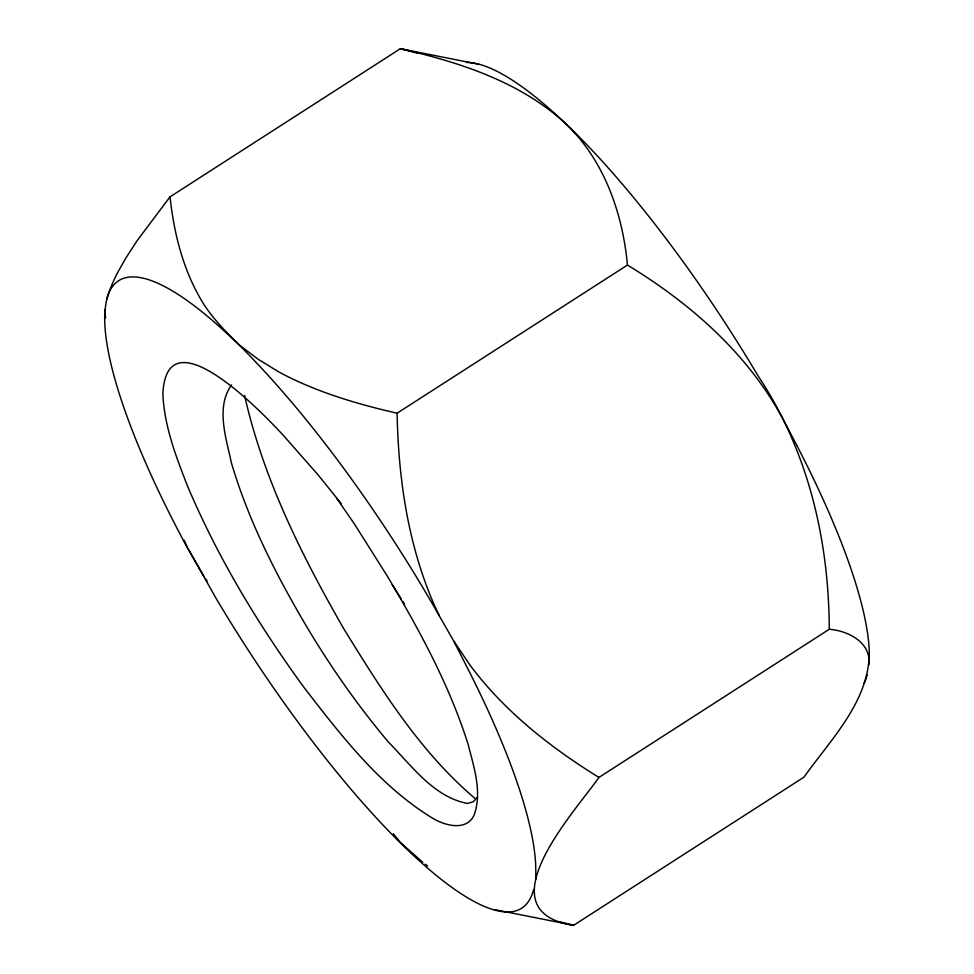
<?xml version="1.0" encoding="UTF-8"?>
<svg xmlns="http://www.w3.org/2000/svg" width="974" height="974" viewBox="0 0 974 974"><rect width="100%" height="100%" fill="white"/><g stroke="black" fill="none" stroke-linecap="round" stroke-linejoin="round"><path stroke-width="1.46" d="M494.999 909.692L573.637 925.3L803.988 777.142C830.639 739.51 869.1 701.67 869.307 652.47A372.701 90.728 57.3 0 0 786.895 426.661M105.569 317.95C103.451 302.524 110.269 287.768 116.746 274.205L125.816 258.061L137.249 240.505L170.012 196.858L400.363 48.7L479.001 64.308M560.561 922.037L573.637 925.3C482.361 911.36 575.378 811.232 598.913 777.435L829.264 629.277C848.293 630.702 871.73 642.67 868.845 665.035M477.467 797.256L473.303 801.724L467.423 803.44C433.588 796.976 411.6 765.527 388.675 742.358C352.418 699.405 320.836 652.592 293.357 603.576C268.142 558.772 245.85 511.971 231.313 462.54C226.199 437.898 215.51 407.449 231.52 384.913M106.823 299.055A372.701 90.728 57.3 0 1 224.105 330.88L240.115 345.563L257.891 359.102L278.978 372.044C315.929 391.877 356.387 403.906 397.1 413.207L627.451 265.062C622.301 209.495 601.433 152.638 557.311 116.32C512.701 79.247 455.99 61.496 400.363 48.7L418.163 53.266M627.451 265.062C692.745 304.716 752.232 357.507 786.895 426.661M598.913 777.435C550.286 747.338 504.495 711.349 470.077 665.23L453.689 640.989L439.262 615.787A372.701 90.728 57.3 0 0 256.308 362.669C236.341 340.924 212.782 322.065 198.684 295.548C181.895 265.232 173.762 231.082 170.012 196.858M422.765 862.307L400.509 842.559L393.338 833.72M425.175 864.145L427.586 865.983M475.446 798.826C420.123 752.025 381.114 689.385 343.481 628.291C301.514 555.119 263.163 478.258 244.596 395.481M336.639 498.225L354.268 523.769L387.214 575.963C419.173 629.569 449.343 684.892 468.214 744.635C473.9 767.269 482.447 792.264 474.009 815.323C466.217 831.601 444.619 825.502 432.663 818.233C379.945 786.103 341.484 735.918 304.241 687.754C258.56 625.15 218.176 558.297 187.86 486.866C176.172 457.11 164.338 426.442 162.865 394.141C166.335 311.4 264.648 415.094 283.495 435.573L318.023 474.801L341.375 503.862M203.846 576.231L187.105 547.339A372.701 90.728 57.3 0 1 105.058 309.367M205.477 578.641L207.109 581.064M392.242 584.765L401.458 599.241M402.932 601.567L404.575 604.257M187.97 548.411L216.033 598.292A372.701 90.728 57.3 0 0 533.618 889.481M453.689 640.989L466.558 666.277A372.701 90.728 57.3 0 1 535.749 867.006L535.834 879.193M184.183 540.18L187.264 547.132M439.262 615.787C409.141 552.757 398.439 482.52 397.1 413.207M829.264 629.277C828.886 539.45 808.091 451.096 757.967 375.708A372.701 90.728 57.3 0 0 466.485 62.458M867.177 674.945A372.701 90.728 57.3 0 1 864.023 683.346"/></g></svg>
